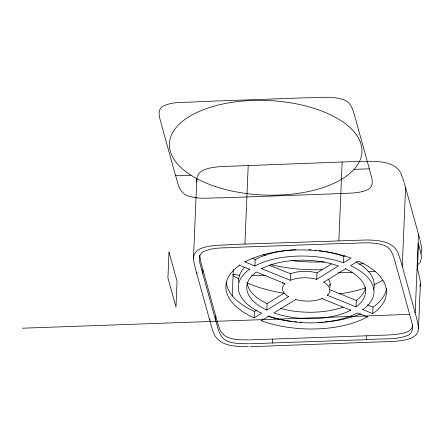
<?xml version="1.0" encoding="UTF-8"?>
<svg xmlns="http://www.w3.org/2000/svg" width="444" height="444" viewBox="0 0 444 444"><rect width="100%" height="100%" fill="white"/><g stroke="black" fill="none" stroke-linecap="round" stroke-linejoin="round"><path stroke-width="0.67" d="M193.495 258.058L196.792 179.348M196.814 273.704L196.87 272.322M202.68 273.493L202.841 269.625M248.39 346.67L245.36 346.664A65.695 32.251 2.4 0 1 241.259 346.564C231.896 346.12 220.463 344.794 215.118 335.986A65.695 32.251 2.4 0 1 214.075 334.005C212.032 329.182 210.506 324.02 209.773 318.903M215.584 320.074L215.745 316.2M232.24 296.093L233.355 269.486M249.545 268.875L249.528 269.28A67.893 33.328 2.4 0 0 261.705 313.236L254.168 317.876A80.347 39.444 2.4 0 1 239.599 265.262L239.616 264.857M244.922 244.056L248.218 165.34M244.966 261.954A80.347 39.444 2.4 0 1 351.06 258.164L343.528 262.804A67.893 33.328 2.4 0 0 254.9 265.973L244.966 261.954L244.988 261.549M254.9 265.973L255.172 259.518L252.07 258.264M254.168 317.876L254.44 311.427A80.347 39.444 2.4 0 1 226.201 282.068M261.644 268.698A59.446 29.182 2.4 0 1 338.411 265.956L316.683 279.348A23.721 11.644 2.4 0 0 290.293 280.292L261.644 268.698L261.66 268.298M367.366 316.55L367.343 316.955A80.347 39.444 2.4 0 1 261.25 320.74L261.272 320.34M288.567 296.287L288.545 296.692L266.822 310.084L267.088 303.629A59.446 29.182 2.4 0 1 247.08 282.395M261.25 320.74L268.787 316.1L268.803 315.695M272.339 343.04L272.499 339.166M288.545 296.692A23.721 11.644 2.4 0 1 284.92 283.599L284.937 283.2M290.293 280.292L290.565 273.837L269.552 265.34M350.688 309.801L350.671 310.206A59.446 29.182 2.4 0 1 273.904 312.948L295.626 299.556L295.649 299.151M316.683 279.348L316.955 272.899L331.635 263.847M350.671 310.206L322.022 298.612L322.039 298.207M365.567 287.629A59.446 29.182 2.4 0 1 356.31 300.444L356.038 306.893L327.394 295.304A23.721 11.644 2.4 0 0 323.765 282.212L323.787 281.812M327.394 295.304L327.411 294.899M329.992 287.179L330.125 283.949M338.85 240.698L342.146 161.988M343.528 262.804L343.8 256.355L344.96 255.639M356.038 306.893A59.446 29.182 2.4 0 0 345.493 268.825L345.51 268.42M386.524 288.295A80.347 39.444 2.4 0 1 372.988 307.193L372.716 313.642L362.787 309.623L362.804 309.218M366.261 339.682L366.428 335.808M253.141 346.603L394.699 341.331A65.695 32.251 2.4 0 0 398.668 340.942C406.193 340.026 417.937 338.273 418.492 328.721A65.695 32.251 2.4 0 0 418.426 326.701L416.788 318.798L402.275 266.361L405.577 187.651L404.306 183.083M415.179 312.942L418.476 234.232M418.503 328.294L420.385 283.561A65.695 32.251 2.4 0 0 420.318 281.54L418.498 272.96M193.506 257.792C194.189 248.329 205.833 246.631 213.325 245.704A65.695 32.251 2.4 0 1 217.294 245.321L237.934 244.305L366.627 239.982A65.695 32.251 2.4 0 1 370.729 240.082C380.092 240.526 391.53 241.852 396.869 250.66A65.695 32.251 2.4 0 1 397.913 252.642L400.838 261.183M420.379 283.694L419.869 286.502M412.698 325.141C412.52 329.892 407.625 332.317 403.541 333.144C392.418 335.475 380.946 335.026 369.663 335.697L250.793 339.849M421.128 253.352L421.789 250.011A65.695 32.251 2.4 0 0 421.728 247.991L420.018 239.821M417.188 265.418L420.368 262.016L421.467 257.753A65.695 32.251 2.4 0 0 421.4 255.733L418.492 243.207L417.41 269.014L418.387 272.555M254.44 311.427L256.76 309.995M267.088 303.629L284.121 293.134M323.765 282.212L345.493 268.825M175.608 175.741L190.887 175.191M354.051 169.364L369.33 168.82C370.524 175.047 375.652 184.56 368.653 189.255C357.659 194.566 344.76 192.674 332.978 193.867L221.906 197.83C210.068 197.613 197.28 200.016 186.064 195.06C178.538 191.225 177.6 181.829 175.308 174.664L162.01 126.645C160.867 120.468 155.994 111.76 162.093 106.682C173.038 100.677 186.452 103.03 198.379 101.648L306.366 97.791C318.914 97.952 332.201 95.51 344.289 99.972C352.519 103.33 353.729 113.281 355.999 120.685L369.33 168.82M338.273 272.76L352.086 272.266M367.971 271.7L375.036 271.445M22.2 328.221L409.651 314.385C410.85 320.64 415.889 329.892 409.129 334.721C397.741 340.309 384.299 338.2 372.061 339.477L251.304 343.706M265.262 275.363L252.741 275.691M252.786 346.609L250.316 346.653M250.627 343.723L248.94 343.745M250.116 339.86L249.106 339.871M252.186 275.696L251.637 275.696M248.435 339.876C240.537 339.727 231.873 340.204 224.936 335.781C218.742 331.341 217.982 323.038 215.79 316.356L201.099 263.253L199.584 255.139M248.274 343.75C240.432 343.606 231.868 344.056 224.942 339.765C218.653 335.425 217.854 327.078 215.673 320.396L202.325 272.211C201.132 265.984 196.109 256.726 202.864 251.926C213.858 246.47 226.856 248.424 238.694 247.214L347.302 243.334C359.59 243.44 372.544 241.197 384.399 245.443C392.779 248.718 394.05 258.763 396.32 266.25L409.662 314.441M239.86 275.319L232.778 274.259M329.576 289.621L356.31 300.444M367.399 304.928L372.988 307.193M239.599 265.262L249.528 269.28M284.92 283.599L256.277 272.011A59.446 29.182 2.4 0 0 266.822 310.084M367.343 316.955L357.414 312.931A67.893 33.328 2.4 0 1 268.787 316.1M404.018 182.068L401.215 173.931A65.695 32.251 2.4 0 0 400.172 171.95C394.827 163.148 383.394 161.81 374.031 161.372A65.695 32.251 2.4 0 0 369.93 161.272L350.127 161.705L220.59 166.605A65.695 32.251 2.4 0 0 216.622 166.994C209.096 167.91 197.352 169.663 196.797 179.215A65.695 32.251 2.4 0 0 196.864 181.235L196.914 181.774M400.949 261.594L402.275 266.361M405.577 187.651L419.796 239.005M209.712 320.285L195.199 267.849L193.562 259.945A65.695 32.251 2.4 0 1 193.495 257.925M382.817 280.269A96.354 47.303 2.4 0 1 373.937 284.704M365.49 287.923A96.354 47.303 2.4 0 1 339.244 293.911M283.805 293.223A96.354 47.303 2.4 0 1 246.942 282.867M238.767 278.915A96.354 47.303 2.4 0 1 233.1 275.596M324.375 261.838A96.354 47.303 2.4 0 1 290.981 260.5M265.523 255.378A96.354 47.303 2.4 0 1 263.02 254.651M363.186 263.198A96.354 47.303 2.4 0 1 359.252 264.319M322.072 269.663A96.354 47.303 2.4 0 1 270.696 264.569M362.787 309.623A67.893 33.328 2.4 0 0 350.61 265.673L358.142 261.028A80.347 39.444 2.4 0 1 372.716 313.642M356.16 261.893A67.893 33.328 2.4 0 1 373.576 289.915M238.639 282.262A67.893 33.328 2.4 0 1 244.3 267.621M255.172 259.518A67.893 33.328 2.4 0 1 295.932 249.717M308.624 249.739A67.893 33.328 2.4 0 1 311.15 249.878M314.907 250.183A67.893 33.328 2.4 0 1 316.156 250.305M318.881 250.61A67.893 33.328 2.4 0 1 343.8 256.355M360.756 313.791A80.347 39.444 2.4 0 1 324.886 322M322.849 322.155A80.347 39.444 2.4 0 1 318.731 322.394M301.409 322.233A80.347 39.444 2.4 0 1 300.039 322.139M296.62 321.861A80.347 39.444 2.4 0 1 294.577 321.661M292.568 321.434A80.347 39.444 2.4 0 1 267.926 316.411M322.022 298.612A23.721 11.644 2.4 0 1 295.626 299.556M328.56 279.531A23.721 11.644 2.4 0 1 329.792 285.697M282.945 283.838A23.721 11.644 2.4 0 1 282.767 282.945M290.565 273.837A23.721 11.644 2.4 0 1 316.955 272.899M343.168 307.115A59.446 29.182 2.4 0 1 280.331 308.402M168.998 252.12L167.921 277.922L175.985 307.037L177.062 281.23L168.998 252.12M215.473 186.552A96.354 47.303 2.4 0 0 361.938 151.998A96.354 47.303 2.4 0 0 219.619 104.728A96.354 47.303 2.4 0 0 215.473 186.552"/></g></svg>
